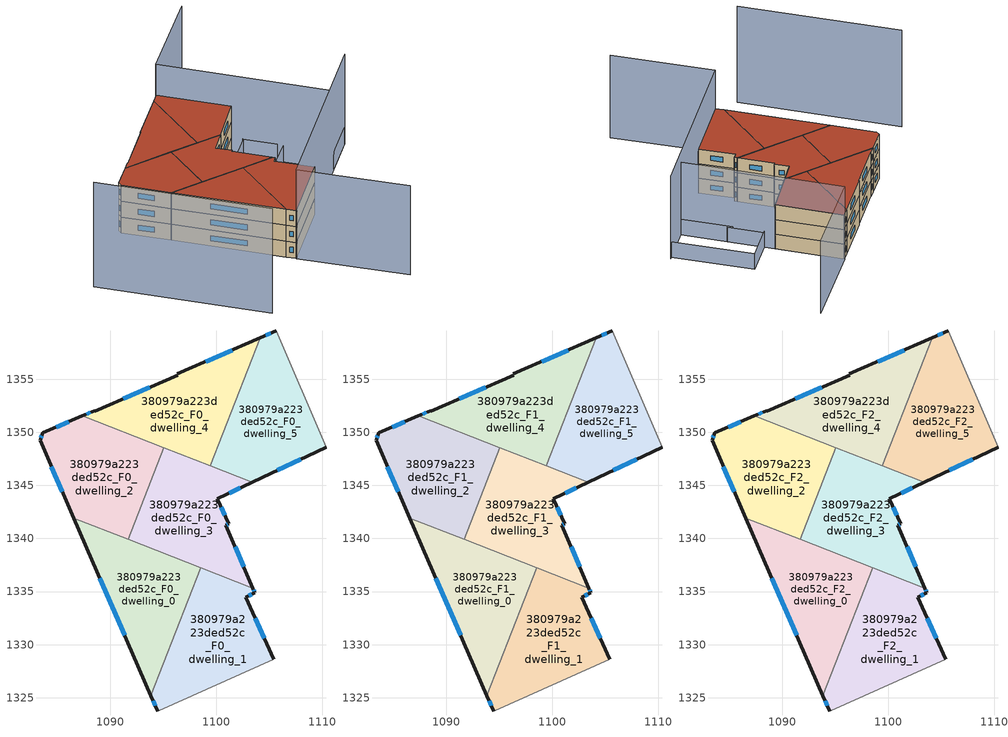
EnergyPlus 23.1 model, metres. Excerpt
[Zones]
380979a223ded52c_F0_dwelling_0
 floor ground (EU_floor_Construction): 1098.54,1337.26 1093.83,1325.21 1086.57,1341.93 z0
 wall outside (EU_wall_Construction): 1086.57,1341.93 1093.83,1325.21 z0:3
 wall to 380979a223ded52c_F0_dwelling_1 (EU_wall_Construction): 1093.83,1325.21 1098.54,1337.26 z0:3
 wall to 380979a223ded52c_F0_dwelling_3 (EU_wall_Construction): 1098.54,1337.26 1091.7,1339.93 z0:3
 wall to 380979a223ded52c_F0_dwelling_2 (EU_wall_Construction): 1091.7,1339.93 1086.57,1341.93 z0:3
 window (EU_Window_Construction): 1089.04,1336.24 1091.36,1330.89 z1.02:1.98
380979a223ded52c_F0_dwelling_1
 floor ground (EU_floor_Construction): 1103.46,1335.33 1103.65,1334.89 1102.77,1334.47 1105.43,1328.64 1094.6,1323.79 1094.47,1323.74 1093.83,1325.21 1098.54,1337.26 z0
 wall outside (EU_wall_Construction): 1105.43,1328.64 1102.77,1334.47 1103.65,1334.89 1103.46,1335.33 / 1093.83,1325.21 1094.47,1323.74 z0:3
 wall adiabatic (EU_wall_Construction): 1094.47,1323.74 1094.6,1323.79 1105.43,1328.64 z0:3
 wall to 380979a223ded52c_F0_dwelling_3 (EU_wall_Construction): 1103.46,1335.33 1098.54,1337.26 z0:3
 window (EU_Window_Construction): 1103.59,1335.04 1103.53,1335.18 / 1103.07,1334.61 1103.35,1334.75 / 1104.52,1330.62 1103.67,1332.49 / 1094.05,1324.71 1094.25,1324.24 z1.02:1.98
380979a223ded52c_F0_dwelling_2
 floor ground (EU_floor_Construction): 1095.07,1348.56 1091.7,1339.93 1086.57,1341.93 1083.4,1349.24 1083.65,1349.94 1087.39,1351.56 z0
 wall outside (EU_wall_Construction): 1087.39,1351.56 1083.65,1349.94 1083.4,1349.24 1086.57,1341.93 z0:3
 wall to 380979a223ded52c_F0_dwelling_3 (EU_wall_Construction): 1091.7,1339.93 1095.07,1348.56 z0:3
 wall to 380979a223ded52c_F0_dwelling_4 (EU_wall_Construction): 1095.07,1348.56 1087.39,1351.56 z0:3
 window (EU_Window_Construction): 1084.47,1346.75 1085.49,1344.41 / 1083.57,1349.7 1083.48,1349.48 / 1086.12,1351.01 1084.92,1350.49 z1.02:1.98
380979a223ded52c_F0_dwelling_3
 floor ground (EU_floor_Construction): 1103.4,1345.31 1100.09,1343.73 1101.2,1341.38 1100.91,1341.23 1103.46,1335.33 1091.7,1339.93 1095.07,1348.56 z0
 wall outside (EU_wall_Construction): 1103.46,1335.33 1100.91,1341.23 1101.2,1341.38 1100.09,1343.73 1103.4,1345.31 z0:3
 wall to 380979a223ded52c_F0_dwelling_5 (EU_wall_Construction): 1103.4,1345.31 1099.45,1346.85 z0:3
 wall to 380979a223ded52c_F0_dwelling_4 (EU_wall_Construction): 1099.45,1346.85 1095.07,1348.56 z0:3
 window (EU_Window_Construction): 1101.01,1341.28 1101.1,1341.33 / 1102.59,1337.34 1101.78,1339.23 / 1101.22,1344.27 1102.28,1344.77 / 1100.82,1342.18 1100.47,1342.93 z1.02:1.98
380979a223ded52c_F0_dwelling_4
 floor ground (EU_floor_Construction): 1104.15,1358.91 1099.45,1346.85 1087.39,1351.56 1088.55,1352.06 1088.58,1351.99 1096.38,1355.4 1096.34,1355.5 z0
 wall outside (EU_wall_Construction): 1104.15,1358.91 1096.34,1355.5 1096.38,1355.4 1088.58,1351.99 1088.55,1352.06 1087.39,1351.56 z0:3
 wall to 380979a223ded52c_F0_dwelling_5 (EU_wall_Construction): 1099.45,1346.85 1104.15,1358.91 z0:3
 window (EU_Window_Construction): 1101.5,1357.75 1099,1356.66 / 1088.15,1351.89 1087.78,1351.73 / 1093.72,1354.24 1091.23,1353.15 z1.02:1.98
380979a223ded52c_F0_dwelling_5
 floor ground (EU_floor_Construction): 1105.64,1359.56 1110.34,1348.61 1103.4,1345.31 1099.45,1346.85 1104.15,1358.91 z0
 wall outside (EU_wall_Construction): 1105.64,1359.56 1104.15,1358.91 / 1103.4,1345.31 1110.34,1348.61 z0:3
 wall adiabatic (EU_wall_Construction): 1110.34,1348.61 1105.64,1359.56 z0:3
 window (EU_Window_Construction): 1105.13,1359.34 1104.66,1359.13 / 1105.76,1346.43 1107.98,1347.48 z1.02:1.98
380979a223ded52c_F1_dwelling_0
 floor to 380979a223ded52c_F0_dwelling_0 (EU_floor_Construction): 1098.54,1337.26 1093.83,1325.21 1086.57,1341.93 z3
 wall outside (EU_wall_Construction): 1086.57,1341.93 1093.83,1325.21 z3:6
 wall to 380979a223ded52c_F1_dwelling_1 (EU_wall_Construction): 1093.83,1325.21 1098.54,1337.26 z3:6
 wall to 380979a223ded52c_F1_dwelling_3 (EU_wall_Construction): 1098.54,1337.26 1091.7,1339.93 z3:6
 wall to 380979a223ded52c_F1_dwelling_2 (EU_wall_Construction): 1091.7,1339.93 1086.57,1341.93 z3:6
 window (EU_Window_Construction): 1089.04,1336.24 1091.36,1330.89 z4.02:4.98
380979a223ded52c_F1_dwelling_1
 floor to 380979a223ded52c_F0_dwelling_1 (EU_floor_Construction): 1103.46,1335.33 1103.65,1334.89 1102.77,1334.47 1105.43,1328.64 1094.6,1323.79 1094.47,1323.74 1093.83,1325.21 1098.54,1337.26 z3
 wall outside (EU_wall_Construction): 1105.43,1328.64 1102.77,1334.47 1103.65,1334.89 1103.46,1335.33 / 1093.83,1325.21 1094.47,1323.74 z3:6
 wall adiabatic (EU_wall_Construction): 1094.47,1323.74 1094.6,1323.79 1105.43,1328.64 z3:6
 wall to 380979a223ded52c_F1_dwelling_3 (EU_wall_Construction): 1103.46,1335.33 1098.54,1337.26 z3:6
 window (EU_Window_Construction): 1103.59,1335.04 1103.53,1335.18 / 1103.07,1334.61 1103.35,1334.75 / 1104.52,1330.62 1103.67,1332.49 / 1094.05,1324.71 1094.25,1324.24 z4.02:4.98
380979a223ded52c_F1_dwelling_2
 floor to 380979a223ded52c_F0_dwelling_2 (EU_floor_Construction): 1095.07,1348.56 1091.7,1339.93 1086.57,1341.93 1083.4,1349.24 1083.65,1349.94 1087.39,1351.56 z3
 wall outside (EU_wall_Construction): 1087.39,1351.56 1083.65,1349.94 1083.4,1349.24 1086.57,1341.93 z3:6
 wall to 380979a223ded52c_F1_dwelling_3 (EU_wall_Construction): 1091.7,1339.93 1095.07,1348.56 z3:6
 wall to 380979a223ded52c_F1_dwelling_4 (EU_wall_Construction): 1095.07,1348.56 1087.39,1351.56 z3:6
 window (EU_Window_Construction): 1084.47,1346.75 1085.49,1344.41 / 1083.57,1349.7 1083.48,1349.48 / 1086.12,1351.01 1084.92,1350.49 z4.02:4.98
380979a223ded52c_F1_dwelling_3
 floor to 380979a223ded52c_F0_dwelling_3 (EU_floor_Construction): 1103.4,1345.31 1100.09,1343.73 1101.2,1341.38 1100.91,1341.23 1103.46,1335.33 1091.7,1339.93 1095.07,1348.56 z3
 wall outside (EU_wall_Construction): 1103.46,1335.33 1100.91,1341.23 1101.2,1341.38 1100.09,1343.73 1103.4,1345.31 z3:6
 wall to 380979a223ded52c_F1_dwelling_5 (EU_wall_Construction): 1103.4,1345.31 1099.45,1346.85 z3:6
 wall to 380979a223ded52c_F1_dwelling_4 (EU_wall_Construction): 1099.45,1346.85 1095.07,1348.56 z3:6
 window (EU_Window_Construction): 1101.01,1341.28 1101.1,1341.33 / 1102.59,1337.34 1101.78,1339.23 / 1101.22,1344.27 1102.28,1344.77 / 1100.82,1342.18 1100.47,1342.93 z4.02:4.98
380979a223ded52c_F1_dwelling_4
 floor to 380979a223ded52c_F0_dwelling_4 (EU_floor_Construction): 1104.15,1358.91 1099.45,1346.85 1087.39,1351.56 1088.55,1352.06 1088.58,1351.99 1096.38,1355.4 1096.34,1355.5 z3
 wall outside (EU_wall_Construction): 1104.15,1358.91 1096.34,1355.5 1096.38,1355.4 1088.58,1351.99 1088.55,1352.06 1087.39,1351.56 z3:6
 wall to 380979a223ded52c_F1_dwelling_5 (EU_wall_Construction): 1099.45,1346.85 1104.15,1358.91 z3:6
 window (EU_Window_Construction): 1101.5,1357.75 1099,1356.66 / 1088.15,1351.89 1087.78,1351.73 / 1093.72,1354.24 1091.23,1353.15 z4.02:4.98
380979a223ded52c_F1_dwelling_5
 floor to 380979a223ded52c_F0_dwelling_5 (EU_floor_Construction): 1105.64,1359.56 1110.34,1348.61 1103.4,1345.31 1099.45,1346.85 1104.15,1358.91 z3
 wall outside (EU_wall_Construction): 1105.64,1359.56 1104.15,1358.91 / 1103.4,1345.31 1110.34,1348.61 z3:6
 wall adiabatic (EU_wall_Construction): 1110.34,1348.61 1105.64,1359.56 z3:6
 window (EU_Window_Construction): 1105.13,1359.34 1104.66,1359.13 / 1105.76,1346.43 1107.98,1347.48 z4.02:4.98
380979a223ded52c_F2_dwelling_0
 floor to 380979a223ded52c_F1_dwelling_0 (EU_floor_Construction): 1098.54,1337.26 1093.83,1325.21 1086.57,1341.93 z6
 wall outside (EU_wall_Construction): 1086.57,1341.93 1093.83,1325.21 z6:9
 wall to 380979a223ded52c_F2_dwelling_1 (EU_wall_Construction): 1093.83,1325.21 1098.54,1337.26 z6:9
 wall to 380979a223ded52c_F2_dwelling_3 (EU_wall_Construction): 1098.54,1337.26 1091.7,1339.93 z6:9
 wall to 380979a223ded52c_F2_dwelling_2 (EU_wall_Construction): 1091.7,1339.93 1086.57,1341.93 z6:9
 window (EU_Window_Construction): 1089.04,1336.24 1091.36,1330.89 z7.02:7.98
 roof outside (EU_roof_Construction): 1093.83,1325.21 1098.54,1337.26 1086.57,1341.93 z9
380979a223ded52c_F2_dwelling_1
 floor to 380979a223ded52c_F1_dwelling_1 (EU_floor_Construction): 1103.46,1335.33 1103.65,1334.89 1102.77,1334.47 1105.43,1328.64 1094.6,1323.79 1094.47,1323.74 1093.83,1325.21 1098.54,1337.26 z6
 wall outside (EU_wall_Construction): 1105.43,1328.64 1102.77,1334.47 1103.65,1334.89 1103.46,1335.33 / 1093.83,1325.21 1094.47,1323.74 z6:9
 wall adiabatic (EU_wall_Construction): 1094.47,1323.74 1094.6,1323.79 1105.43,1328.64 z6:9
 wall to 380979a223ded52c_F2_dwelling_3 (EU_wall_Construction): 1103.46,1335.33 1098.54,1337.26 z6:9
 window (EU_Window_Construction): 1103.59,1335.04 1103.53,1335.18 / 1103.07,1334.61 1103.35,1334.75 / 1104.52,1330.62 1103.67,1332.49 / 1094.05,1324.71 1094.25,1324.24 z7.02:7.98
 roof outside (EU_roof_Construction): 1105.43,1328.64 1102.77,1334.47 1103.65,1334.89 1103.46,1335.33 1098.54,1337.26 1093.83,1325.21 1094.47,1323.74 1094.6,1323.79 z9
380979a223ded52c_F2_dwelling_2
 floor to 380979a223ded52c_F1_dwelling_2 (EU_floor_Construction): 1095.07,1348.56 1091.7,1339.93 1086.57,1341.93 1083.4,1349.24 1083.65,1349.94 1087.39,1351.56 z6
 wall outside (EU_wall_Construction): 1087.39,1351.56 1083.65,1349.94 1083.4,1349.24 1086.57,1341.93 z6:9
 wall to 380979a223ded52c_F2_dwelling_3 (EU_wall_Construction): 1091.7,1339.93 1095.07,1348.56 z6:9
 wall to 380979a223ded52c_F2_dwelling_4 (EU_wall_Construction): 1095.07,1348.56 1087.39,1351.56 z6:9
 window (EU_Window_Construction): 1084.47,1346.75 1085.49,1344.41 / 1083.57,1349.7 1083.48,1349.48 / 1086.12,1351.01 1084.92,1350.49 z7.02:7.98
 roof outside (EU_roof_Construction): 1091.7,1339.93 1095.07,1348.56 1087.39,1351.56 1083.65,1349.94 1083.4,1349.24 1086.57,1341.93 z9
380979a223ded52c_F2_dwelling_3
 floor to 380979a223ded52c_F1_dwelling_3 (EU_floor_Construction): 1103.4,1345.31 1100.09,1343.73 1101.2,1341.38 1100.91,1341.23 1103.46,1335.33 1091.7,1339.93 1095.07,1348.56 z6
 wall outside (EU_wall_Construction): 1103.46,1335.33 1100.91,1341.23 1101.2,1341.38 1100.09,1343.73 1103.4,1345.31 z6:9
 wall to 380979a223ded52c_F2_dwelling_5 (EU_wall_Construction): 1103.4,1345.31 1099.45,1346.85 z6:9
 wall to 380979a223ded52c_F2_dwelling_4 (EU_wall_Construction): 1099.45,1346.85 1095.07,1348.56 z6:9
 window (EU_Window_Construction): 1101.01,1341.28 1101.1,1341.33 / 1102.59,1337.34 1101.78,1339.23 / 1101.22,1344.27 1102.28,1344.77 / 1100.82,1342.18 1100.47,1342.93 z7.02:7.98
 roof outside (EU_roof_Construction): 1103.46,1335.33 1100.91,1341.23 1101.2,1341.38 1100.09,1343.73 1103.4,1345.31 1095.07,1348.56 1091.7,1339.93 z9
380979a223ded52c_F2_dwelling_4
 floor to 380979a223ded52c_F1_dwelling_4 (EU_floor_Construction): 1104.15,1358.91 1099.45,1346.85 1087.39,1351.56 1088.55,1352.06 1088.58,1351.99 1096.38,1355.4 1096.34,1355.5 z6
 wall outside (EU_wall_Construction): 1104.15,1358.91 1096.34,1355.5 1096.38,1355.4 1088.58,1351.99 1088.55,1352.06 1087.39,1351.56 z6:9
 wall to 380979a223ded52c_F2_dwelling_5 (EU_wall_Construction): 1099.45,1346.85 1104.15,1358.91 z6:9
 window (EU_Window_Construction): 1101.5,1357.75 1099,1356.66 / 1088.15,1351.89 1087.78,1351.73 / 1093.72,1354.24 1091.23,1353.15 z7.02:7.98
 roof outside (EU_roof_Construction): 1099.45,1346.85 1104.15,1358.91 1096.34,1355.5 1096.38,1355.4 1088.58,1351.99 1088.55,1352.06 1087.39,1351.56 z9
380979a223ded52c_F2_dwelling_5
 floor to 380979a223ded52c_F1_dwelling_5 (EU_floor_Construction): 1105.64,1359.56 1110.34,1348.61 1103.4,1345.31 1099.45,1346.85 1104.15,1358.91 z6
 wall outside (EU_wall_Construction): 1105.64,1359.56 1104.15,1358.91 / 1103.4,1345.31 1110.34,1348.61 z6:9
 wall adiabatic (EU_wall_Construction): 1110.34,1348.61 1105.64,1359.56 z6:9
 window (EU_Window_Construction): 1105.13,1359.34 1104.66,1359.13 / 1105.76,1346.43 1107.98,1347.48 z7.02:7.98
 roof outside (EU_roof_Construction): 1110.34,1348.61 1105.64,1359.56 1104.15,1358.91 1099.45,1346.85 1103.4,1345.31 z9
shading: 1069.59,1343.9 1080.74,1317.86 z0:19.7; 1101.69,1307.27 1094.4,1323.78 / 1094.4,1323.78 1123.16,1336.47 z0:16.8; 1117.09,1349.5 1122.85,1336.29 / 1122.85,1336.29 1116.76,1333.64 / 1116.76,1333.64 1111,1346.85 / 1111,1346.85 1117.09,1349.5 z0:3.2; 1109.79,1339.41 1107.3,1345.21 / 1107.3,1345.21 1111.1,1346.84 / 1111.1,1346.84 1113.59,1341.04 / 1113.59,1341.04 1109.79,1339.41 z0:3; 1116.64,1333.74 1105.62,1359.61 / 1105.62,1359.61 1120.33,1365.88 z0:14.8
[Building]
EU S2 Campaign: North Axis=0; Terrain=City; Solar Distribution=FullExterior
[Site:Location]
Vienna: Latitude=48; Longitude=16.5; Time Zone=1; Elevation=183
[SizingPeriod:WeatherFileDays]
AnnualSizingPeriod: Begin Month=1; Begin Day of Month=1; End Month=12; End Day of Month=31; Day of Week for Start Day=Monday; Use Weather File Daylight Saving Period=No; Use Weather File Rain and Snow Indicators=No
[MATERIAL]
EU_InternalMass_Material: Roughness=MediumRough; Thickness=0.1; Conductivity=1; Density=1800; Specific Heat=900; Thermal Absorptance=0.9; Solar Absorptance=0.7; Visible Absorptance=0.7
[MATERIAL:NOMASS] Roughness=MediumRough; Thermal Absorptance=0.9; Solar Absorptance=0.7; Visible Absorptance=0.7
Name | Thermal Resistance
EU_wall_NoMass | 0.942466
EU_roof_NoMass | 0.551687
EU_floor_NoMass | 0.66527
[WINDOWMATERIAL:SIMPLEGLAZINGSYSTEM]
EU_Window_SimpleGlazing: UFactor=2.03367; Solar Heat Gain Coefficient=0.65; Visible Transmittance=0.65
[CONSTRUCTION]
EU_wall_Construction: EU_wall_NoMass
EU_roof_Construction: EU_roof_NoMass
EU_floor_Construction: EU_floor_NoMass
EU_Window_Construction: EU_Window_SimpleGlazing
EU_InternalMass_Construction: EU_InternalMass_Material
[ZONE] Type=1; Multiplier=1; Ceiling Height=autocalculate; Floor Area=autocalculate; Part of Total Floor Area=Yes
Name | Volume
380979a223ded52c_F0_dwelling_0; 380979a223ded52c_F1_dwelling_0; 380979a223ded52c_F2_dwelling_0 | 249.297
380979a223ded52c_F0_dwelling_1; 380979a223ded52c_F1_dwelling_1; 380979a223ded52c_F2_dwelling_1 | 249.314
380979a223ded52c_F0_dwelling_2; 380979a223ded52c_F1_dwelling_2; 380979a223ded52c_F2_dwelling_2 | 249.299
380979a223ded52c_F0_dwelling_3; 380979a223ded52c_F1_dwelling_3; 380979a223ded52c_F2_dwelling_3 | 249.303
380979a223ded52c_F0_dwelling_4; 380979a223ded52c_F1_dwelling_4; 380979a223ded52c_F2_dwelling_4 | 249.316
380979a223ded52c_F0_dwelling_5; 380979a223ded52c_F1_dwelling_5; 380979a223ded52c_F2_dwelling_5 | 249.32
[INTERNALMASS] Construction=EU_InternalMass_Construction
Name | Zone or ZoneList | Surface Area
380979a223ded52c_F0_dwelling_0_EU_InternalMass | 380979a223ded52c_F0_dwelling_0 | 83.0993
380979a223ded52c_F0_dwelling_1_EU_InternalMass | 380979a223ded52c_F0_dwelling_1 | 83.1047
380979a223ded52c_F0_dwelling_2_EU_InternalMass | 380979a223ded52c_F0_dwelling_2 | 83.0992
380979a223ded52c_F0_dwelling_3_EU_InternalMass | 380979a223ded52c_F0_dwelling_3 | 83.1013
380979a223ded52c_F0_dwelling_4_EU_InternalMass | 380979a223ded52c_F0_dwelling_4 | 83.1052
380979a223ded52c_F0_dwelling_5_EU_InternalMass | 380979a223ded52c_F0_dwelling_5 | 83.107
380979a223ded52c_F1_dwelling_0_EU_InternalMass | 380979a223ded52c_F1_dwelling_0 | 83.0993
380979a223ded52c_F1_dwelling_1_EU_InternalMass | 380979a223ded52c_F1_dwelling_1 | 83.1047
380979a223ded52c_F1_dwelling_2_EU_InternalMass | 380979a223ded52c_F1_dwelling_2 | 83.0992
380979a223ded52c_F1_dwelling_3_EU_InternalMass | 380979a223ded52c_F1_dwelling_3 | 83.1013
380979a223ded52c_F1_dwelling_4_EU_InternalMass | 380979a223ded52c_F1_dwelling_4 | 83.1052
380979a223ded52c_F1_dwelling_5_EU_InternalMass | 380979a223ded52c_F1_dwelling_5 | 83.107
380979a223ded52c_F2_dwelling_0_EU_InternalMass | 380979a223ded52c_F2_dwelling_0 | 83.0993
380979a223ded52c_F2_dwelling_1_EU_InternalMass | 380979a223ded52c_F2_dwelling_1 | 83.1047
380979a223ded52c_F2_dwelling_2_EU_InternalMass | 380979a223ded52c_F2_dwelling_2 | 83.0992
380979a223ded52c_F2_dwelling_3_EU_InternalMass | 380979a223ded52c_F2_dwelling_3 | 83.1013
380979a223ded52c_F2_dwelling_4_EU_InternalMass | 380979a223ded52c_F2_dwelling_4 | 83.1052
380979a223ded52c_F2_dwelling_5_EU_InternalMass | 380979a223ded52c_F2_dwelling_5 | 83.107
[OTHEREQUIPMENT] Fuel Type=Electricity; Design Level Calculation Method=Watts/Area; Power per Zone Floor Area=1; Fraction Latent=0; Fraction Radiant=0; Fraction Lost=0; Carbon Dioxide Generation Rate=0; EndUse Subcategory=EU_Step8_InternalGains
Name | Zone or ZoneList or Space or SpaceList | Schedule
EU_Step8_InternalGain_380979a223ded52c_F0_dwelling_0_f000 | 380979a223ded52c_F0_dwelling_0 | EU_Step8_GainSchedule_380979a223ded52c_F0_dwelling_0_f000
EU_Step8_InternalGain_380979a223ded52c_F0_dwelling_1_f000 | 380979a223ded52c_F0_dwelling_1 | EU_Step8_GainSchedule_380979a223ded52c_F0_dwelling_1_f000
EU_Step8_InternalGain_380979a223ded52c_F0_dwelling_2_f000 | 380979a223ded52c_F0_dwelling_2 | EU_Step8_GainSchedule_380979a223ded52c_F0_dwelling_2_f000
EU_Step8_InternalGain_380979a223ded52c_F0_dwelling_3_f000 | 380979a223ded52c_F0_dwelling_3 | EU_Step8_GainSchedule_380979a223ded52c_F0_dwelling_3_f000
EU_Step8_InternalGain_380979a223ded52c_F0_dwelling_4_f000 | 380979a223ded52c_F0_dwelling_4 | EU_Step8_GainSchedule_380979a223ded52c_F0_dwelling_4_f000
EU_Step8_InternalGain_380979a223ded52c_F0_dwelling_5_f000 | 380979a223ded52c_F0_dwelling_5 | EU_Step8_GainSchedule_380979a223ded52c_F0_dwelling_5_f000
EU_Step8_InternalGain_380979a223ded52c_F1_dwelling_0_f000 | 380979a223ded52c_F1_dwelling_0 | EU_Step8_GainSchedule_380979a223ded52c_F1_dwelling_0_f000
EU_Step8_InternalGain_380979a223ded52c_F1_dwelling_1_f000 | 380979a223ded52c_F1_dwelling_1 | EU_Step8_GainSchedule_380979a223ded52c_F1_dwelling_1_f000
EU_Step8_InternalGain_380979a223ded52c_F1_dwelling_2_f000 | 380979a223ded52c_F1_dwelling_2 | EU_Step8_GainSchedule_380979a223ded52c_F1_dwelling_2_f000
EU_Step8_InternalGain_380979a223ded52c_F1_dwelling_3_f000 | 380979a223ded52c_F1_dwelling_3 | EU_Step8_GainSchedule_380979a223ded52c_F1_dwelling_3_f000
EU_Step8_InternalGain_380979a223ded52c_F1_dwelling_4_f000 | 380979a223ded52c_F1_dwelling_4 | EU_Step8_GainSchedule_380979a223ded52c_F1_dwelling_4_f000
EU_Step8_InternalGain_380979a223ded52c_F1_dwelling_5_f000 | 380979a223ded52c_F1_dwelling_5 | EU_Step8_GainSchedule_380979a223ded52c_F1_dwelling_5_f000
EU_Step8_InternalGain_380979a223ded52c_F2_dwelling_0_f000 | 380979a223ded52c_F2_dwelling_0 | EU_Step8_GainSchedule_380979a223ded52c_F2_dwelling_0_f000
EU_Step8_InternalGain_380979a223ded52c_F2_dwelling_1_f000 | 380979a223ded52c_F2_dwelling_1 | EU_Step8_GainSchedule_380979a223ded52c_F2_dwelling_1_f000
EU_Step8_InternalGain_380979a223ded52c_F2_dwelling_2_f000 | 380979a223ded52c_F2_dwelling_2 | EU_Step8_GainSchedule_380979a223ded52c_F2_dwelling_2_f000
EU_Step8_InternalGain_380979a223ded52c_F2_dwelling_3_f000 | 380979a223ded52c_F2_dwelling_3 | EU_Step8_GainSchedule_380979a223ded52c_F2_dwelling_3_f000
EU_Step8_InternalGain_380979a223ded52c_F2_dwelling_4_f000 | 380979a223ded52c_F2_dwelling_4 | EU_Step8_GainSchedule_380979a223ded52c_F2_dwelling_4_f000
EU_Step8_InternalGain_380979a223ded52c_F2_dwelling_5_f000 | 380979a223ded52c_F2_dwelling_5 | EU_Step8_GainSchedule_380979a223ded52c_F2_dwelling_5_f000
[ZONEVENTILATION:DESIGNFLOWRATE] Schedule=EU_AlwaysOn; Design Flow Rate Calculation Method=AirChanges/Hour; Air Changes per Hour=0.530523; Ventilation Type=Natural; Fan Pressure Rise=0; Fan Total Efficiency=1; Constant Term Coefficient=1; Temperature Term Coefficient=0; Velocity Term Coefficient=0; Velocity Squared Term Coefficient=0; Minimum Indoor Temperature=-100; Maximum Indoor Temperature=100; Delta Temperature=-100; Minimum Outdoor Temperature=-100; Maximum Outdoor Temperature=100; Maximum Wind Speed=40
Name | Zone or ZoneList or Space or SpaceList
EU_ConstantAir_380979a223ded52c_F0_dwelling_0 | 380979a223ded52c_F0_dwelling_0
EU_ConstantAir_380979a223ded52c_F0_dwelling_1 | 380979a223ded52c_F0_dwelling_1
EU_ConstantAir_380979a223ded52c_F0_dwelling_2 | 380979a223ded52c_F0_dwelling_2
EU_ConstantAir_380979a223ded52c_F0_dwelling_3 | 380979a223ded52c_F0_dwelling_3
EU_ConstantAir_380979a223ded52c_F0_dwelling_4 | 380979a223ded52c_F0_dwelling_4
EU_ConstantAir_380979a223ded52c_F0_dwelling_5 | 380979a223ded52c_F0_dwelling_5
EU_ConstantAir_380979a223ded52c_F1_dwelling_0 | 380979a223ded52c_F1_dwelling_0
EU_ConstantAir_380979a223ded52c_F1_dwelling_1 | 380979a223ded52c_F1_dwelling_1
EU_ConstantAir_380979a223ded52c_F1_dwelling_2 | 380979a223ded52c_F1_dwelling_2
EU_ConstantAir_380979a223ded52c_F1_dwelling_3 | 380979a223ded52c_F1_dwelling_3
EU_ConstantAir_380979a223ded52c_F1_dwelling_4 | 380979a223ded52c_F1_dwelling_4
EU_ConstantAir_380979a223ded52c_F1_dwelling_5 | 380979a223ded52c_F1_dwelling_5
EU_ConstantAir_380979a223ded52c_F2_dwelling_0 | 380979a223ded52c_F2_dwelling_0
EU_ConstantAir_380979a223ded52c_F2_dwelling_1 | 380979a223ded52c_F2_dwelling_1
EU_ConstantAir_380979a223ded52c_F2_dwelling_2 | 380979a223ded52c_F2_dwelling_2
EU_ConstantAir_380979a223ded52c_F2_dwelling_3 | 380979a223ded52c_F2_dwelling_3
EU_ConstantAir_380979a223ded52c_F2_dwelling_4 | 380979a223ded52c_F2_dwelling_4
EU_ConstantAir_380979a223ded52c_F2_dwelling_5 | 380979a223ded52c_F2_dwelling_5
[HVACTEMPLATE:THERMOSTAT] Constant Heating Setpoint=20; Constant Cooling Setpoint=50
EU_HeatOnly_380979a223ded52c_F0_dwelling_0; EU_HeatOnly_380979a223ded52c_F0_dwelling_1; EU_HeatOnly_380979a223ded52c_F0_dwelling_2; EU_HeatOnly_380979a223ded52c_F0_dwelling_3; EU_HeatOnly_380979a223ded52c_F0_dwelling_4; EU_HeatOnly_380979a223ded52c_F0_dwelling_5; EU_HeatOnly_380979a223ded52c_F1_dwelling_0; EU_HeatOnly_380979a223ded52c_F1_dwelling_1; EU_HeatOnly_380979a223ded52c_F1_dwelling_2; EU_HeatOnly_380979a223ded52c_F1_dwelling_3; EU_HeatOnly_380979a223ded52c_F1_dwelling_4; EU_HeatOnly_380979a223ded52c_F1_dwelling_5; EU_HeatOnly_380979a223ded52c_F2_dwelling_0; EU_HeatOnly_380979a223ded52c_F2_dwelling_1; EU_HeatOnly_380979a223ded52c_F2_dwelling_2; EU_HeatOnly_380979a223ded52c_F2_dwelling_3; EU_HeatOnly_380979a223ded52c_F2_dwelling_4; EU_HeatOnly_380979a223ded52c_F2_dwelling_5
[HVACTEMPLATE:ZONE:IDEALLOADSAIRSYSTEM] System Availability Schedule=EU_AlwaysOn; Maximum Heating Supply Air Temperature=50; Minimum Cooling Supply Air Temperature=13; Maximum Heating Supply Air Humidity Ratio=0.0156; Minimum Cooling Supply Air Humidity Ratio=0.0077; Heating Limit=NoLimit; Cooling Limit=NoLimit; Heating Availability Schedule=EU_AlwaysOn; Cooling Availability Schedule=EU_CoolingOff; Dehumidification Control Type=ConstantSensibleHeatRatio; Cooling Sensible Heat Ratio=0.7; Dehumidification Setpoint=60; Humidification Control Type=None; Humidification Setpoint=30; Outdoor Air Method=None; Outdoor Air Flow Rate per Person=0.00944; Outdoor Air Flow Rate per Zone Floor Area=0; Outdoor Air Flow Rate per Zone=0; Demand Controlled Ventilation Type=None; Outdoor Air Economizer Type=NoEconomizer; Heat Recovery Type=None; Sensible Heat Recovery Effectiveness=0.7; Latent Heat Recovery Effectiveness=0.65
Name | Template Thermostat
380979a223ded52c_F0_dwelling_0 | EU_HeatOnly_380979a223ded52c_F0_dwelling_0
380979a223ded52c_F0_dwelling_1 | EU_HeatOnly_380979a223ded52c_F0_dwelling_1
380979a223ded52c_F0_dwelling_2 | EU_HeatOnly_380979a223ded52c_F0_dwelling_2
380979a223ded52c_F0_dwelling_3 | EU_HeatOnly_380979a223ded52c_F0_dwelling_3
380979a223ded52c_F0_dwelling_4 | EU_HeatOnly_380979a223ded52c_F0_dwelling_4
380979a223ded52c_F0_dwelling_5 | EU_HeatOnly_380979a223ded52c_F0_dwelling_5
380979a223ded52c_F1_dwelling_0 | EU_HeatOnly_380979a223ded52c_F1_dwelling_0
380979a223ded52c_F1_dwelling_1 | EU_HeatOnly_380979a223ded52c_F1_dwelling_1
380979a223ded52c_F1_dwelling_2 | EU_HeatOnly_380979a223ded52c_F1_dwelling_2
380979a223ded52c_F1_dwelling_3 | EU_HeatOnly_380979a223ded52c_F1_dwelling_3
380979a223ded52c_F1_dwelling_4 | EU_HeatOnly_380979a223ded52c_F1_dwelling_4
380979a223ded52c_F1_dwelling_5 | EU_HeatOnly_380979a223ded52c_F1_dwelling_5
380979a223ded52c_F2_dwelling_0 | EU_HeatOnly_380979a223ded52c_F2_dwelling_0
380979a223ded52c_F2_dwelling_1 | EU_HeatOnly_380979a223ded52c_F2_dwelling_1
380979a223ded52c_F2_dwelling_2 | EU_HeatOnly_380979a223ded52c_F2_dwelling_2
380979a223ded52c_F2_dwelling_3 | EU_HeatOnly_380979a223ded52c_F2_dwelling_3
380979a223ded52c_F2_dwelling_4 | EU_HeatOnly_380979a223ded52c_F2_dwelling_4
380979a223ded52c_F2_dwelling_5 | EU_HeatOnly_380979a223ded52c_F2_dwelling_5
[SIZING:ZONE] Zone Cooling Design Supply Air Temperature Input Method=SupplyAirTemperature; Zone Cooling Design Supply Air Temperature=13; Zone Heating Design Supply Air Temperature Input Method=SupplyAirTemperature; Zone Heating Design Supply Air Temperature=50; Zone Cooling Design Supply Air Humidity Ratio=0.008; Zone Heating Design Supply Air Humidity Ratio=0.008; Cooling Design Air Flow Method=DesignDay; Cooling Design Air Flow Rate=0; Cooling Minimum Air Flow per Zone Floor Area=0.000762; Cooling Minimum Air Flow=0; Cooling Minimum Air Flow Fraction=0.2; Heating Design Air Flow Method=DesignDay; Heating Design Air Flow Rate=0; Heating Maximum Air Flow per Zone Floor Area=0.002032; Heating Maximum Air Flow=0.141576; Heating Maximum Air Flow Fraction=0.3; Account for Dedicated Outdoor Air System=No; Dedicated Outdoor Air System Control Strategy=NeutralSupplyAir; Dedicated Outdoor Air Low Setpoint Temperature for Design=autosize; Dedicated Outdoor Air High Setpoint Temperature for Design=autosize; Zone Load Sizing Method=Sensible Load Only No Latent Load; Zone Latent Cooling Design Supply Air Humidity Ratio Input Method=HumidityRatioDifference; Zone Cooling Design Supply Air Humidity Ratio Difference=0.005; Zone Latent Heating Design Supply Air Humidity Ratio Input Method=HumidityRatioDifference; Zone Humidification Design Supply Air Humidity Ratio Difference=0.005
380979a223ded52c_F0_dwelling_0; 380979a223ded52c_F0_dwelling_1; 380979a223ded52c_F0_dwelling_2; 380979a223ded52c_F0_dwelling_3; 380979a223ded52c_F0_dwelling_4; 380979a223ded52c_F0_dwelling_5; 380979a223ded52c_F1_dwelling_0; 380979a223ded52c_F1_dwelling_1; 380979a223ded52c_F1_dwelling_2; 380979a223ded52c_F1_dwelling_3; 380979a223ded52c_F1_dwelling_4; 380979a223ded52c_F1_dwelling_5; 380979a223ded52c_F2_dwelling_0; 380979a223ded52c_F2_dwelling_1; 380979a223ded52c_F2_dwelling_2; 380979a223ded52c_F2_dwelling_3; 380979a223ded52c_F2_dwelling_4; 380979a223ded52c_F2_dwelling_5
[SCHEDULE:CONSTANT]
Name | Hourly Value
EU_AlwaysOn | 1
EU_CoolingOff | 0
[SCHEDULE:FILE] Column Number=1; Rows to Skip at Top=0; Number of Hours of Data=8760; Column Separator=Comma; Interpolate to Timestep=No; Minutes per Item=60; Adjust Schedule for Daylight Savings=Yes
Name | File
EU_Step8_GainSchedule_380979a223ded52c_F0_dwelling_0_f000 | ../../schedules/380979a223ded52c/380979a223ded52c_F0_dwelling_0_f000_gain.csv
EU_Step8_GainSchedule_380979a223ded52c_F0_dwelling_1_f000 | ../../schedules/380979a223ded52c/380979a223ded52c_F0_dwelling_1_f000_gain.csv
EU_Step8_GainSchedule_380979a223ded52c_F0_dwelling_2_f000 | ../../schedules/380979a223ded52c/380979a223ded52c_F0_dwelling_2_f000_gain.csv
EU_Step8_GainSchedule_380979a223ded52c_F0_dwelling_3_f000 | ../../schedules/380979a223ded52c/380979a223ded52c_F0_dwelling_3_f000_gain.csv
EU_Step8_GainSchedule_380979a223ded52c_F0_dwelling_4_f000 | ../../schedules/380979a223ded52c/380979a223ded52c_F0_dwelling_4_f000_gain.csv
EU_Step8_GainSchedule_380979a223ded52c_F0_dwelling_5_f000 | ../../schedules/380979a223ded52c/380979a223ded52c_F0_dwelling_5_f000_gain.csv
EU_Step8_GainSchedule_380979a223ded52c_F1_dwelling_0_f000 | ../../schedules/380979a223ded52c/380979a223ded52c_F1_dwelling_0_f000_gain.csv
EU_Step8_GainSchedule_380979a223ded52c_F1_dwelling_1_f000 | ../../schedules/380979a223ded52c/380979a223ded52c_F1_dwelling_1_f000_gain.csv
EU_Step8_GainSchedule_380979a223ded52c_F1_dwelling_2_f000 | ../../schedules/380979a223ded52c/380979a223ded52c_F1_dwelling_2_f000_gain.csv
EU_Step8_GainSchedule_380979a223ded52c_F1_dwelling_3_f000 | ../../schedules/380979a223ded52c/380979a223ded52c_F1_dwelling_3_f000_gain.csv
EU_Step8_GainSchedule_380979a223ded52c_F1_dwelling_4_f000 | ../../schedules/380979a223ded52c/380979a223ded52c_F1_dwelling_4_f000_gain.csv
EU_Step8_GainSchedule_380979a223ded52c_F1_dwelling_5_f000 | ../../schedules/380979a223ded52c/380979a223ded52c_F1_dwelling_5_f000_gain.csv
EU_Step8_GainSchedule_380979a223ded52c_F2_dwelling_0_f000 | ../../schedules/380979a223ded52c/380979a223ded52c_F2_dwelling_0_f000_gain.csv
EU_Step8_GainSchedule_380979a223ded52c_F2_dwelling_1_f000 | ../../schedules/380979a223ded52c/380979a223ded52c_F2_dwelling_1_f000_gain.csv
EU_Step8_GainSchedule_380979a223ded52c_F2_dwelling_2_f000 | ../../schedules/380979a223ded52c/380979a223ded52c_F2_dwelling_2_f000_gain.csv
EU_Step8_GainSchedule_380979a223ded52c_F2_dwelling_3_f000 | ../../schedules/380979a223ded52c/380979a223ded52c_F2_dwelling_3_f000_gain.csv
EU_Step8_GainSchedule_380979a223ded52c_F2_dwelling_4_f000 | ../../schedules/380979a223ded52c/380979a223ded52c_F2_dwelling_4_f000_gain.csv
EU_Step8_GainSchedule_380979a223ded52c_F2_dwelling_5_f000 | ../../schedules/380979a223ded52c/380979a223ded52c_F2_dwelling_5_f000_gain.csv
